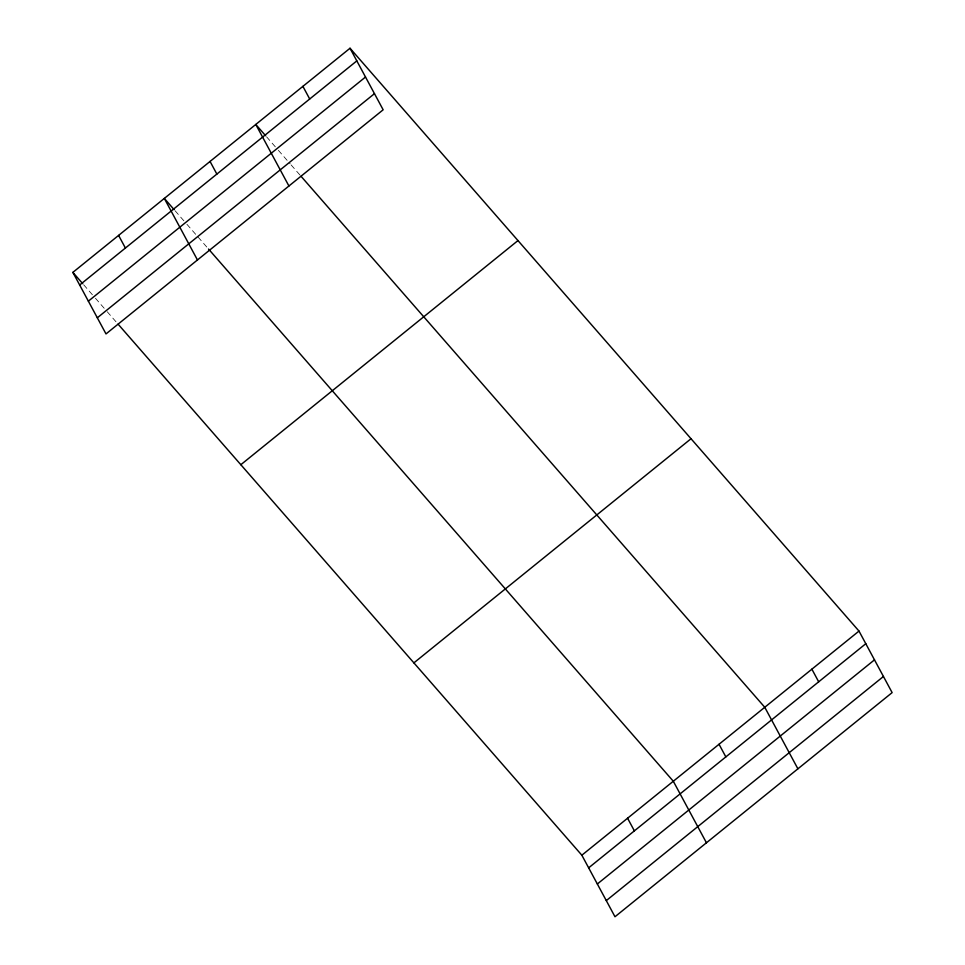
<?xml version="1.0" encoding="UTF-8"?>
<svg xmlns="http://www.w3.org/2000/svg" width="965" height="965" viewBox="0 0 965 965"><rect width="100%" height="100%" fill="white"/><g stroke="black" fill="none" stroke-linecap="round" stroke-linejoin="round"><path stroke-width="0.72" stroke-dasharray="4.83 3.62" d="M266.593 136.825L277.389 149.201M278.378 150.323L290.163 163.821M291.141 164.943L299.982 175.075M175.135 210.792L185.931 223.168M186.921 224.29L207.547 247.909M83.678 284.759L94.474 297.136M95.463 298.257L106.259 310.633M107.248 311.755L116.09 321.876"/><path stroke-width="1.45" d="M350.018 48.25L383.153 109.793L106.005 333.926L72.87 272.383L350.018 48.25L858.995 631.074L892.13 692.617L614.982 916.75L581.847 855.207L118.056 324.119M79.673 285.025L356.821 60.892M88.37 301.164L365.506 77.031M97.32 317.799L374.468 93.653M240.828 464.72L517.976 240.575M413.889 662.871L691.024 438.737M581.847 855.207L858.995 631.074M588.65 867.849L865.798 643.715M597.347 883.988L874.495 659.843M606.297 900.61L883.445 676.477M265.604 135.703L255.785 124.461L288.921 186.004M300.971 176.197L764.763 707.273L797.898 768.816M174.146 209.67L164.327 198.416L197.463 259.971M208.524 249.03L673.305 781.24L706.44 842.783M72.87 272.383L82.688 283.638M811.879 669.167L818.682 681.809M719.034 744.256L725.837 756.898M302.901 86.355L309.705 98.997M627.576 818.224L634.379 830.865M210.056 161.445L216.86 174.086M118.599 235.4L125.402 248.041"/></g></svg>
